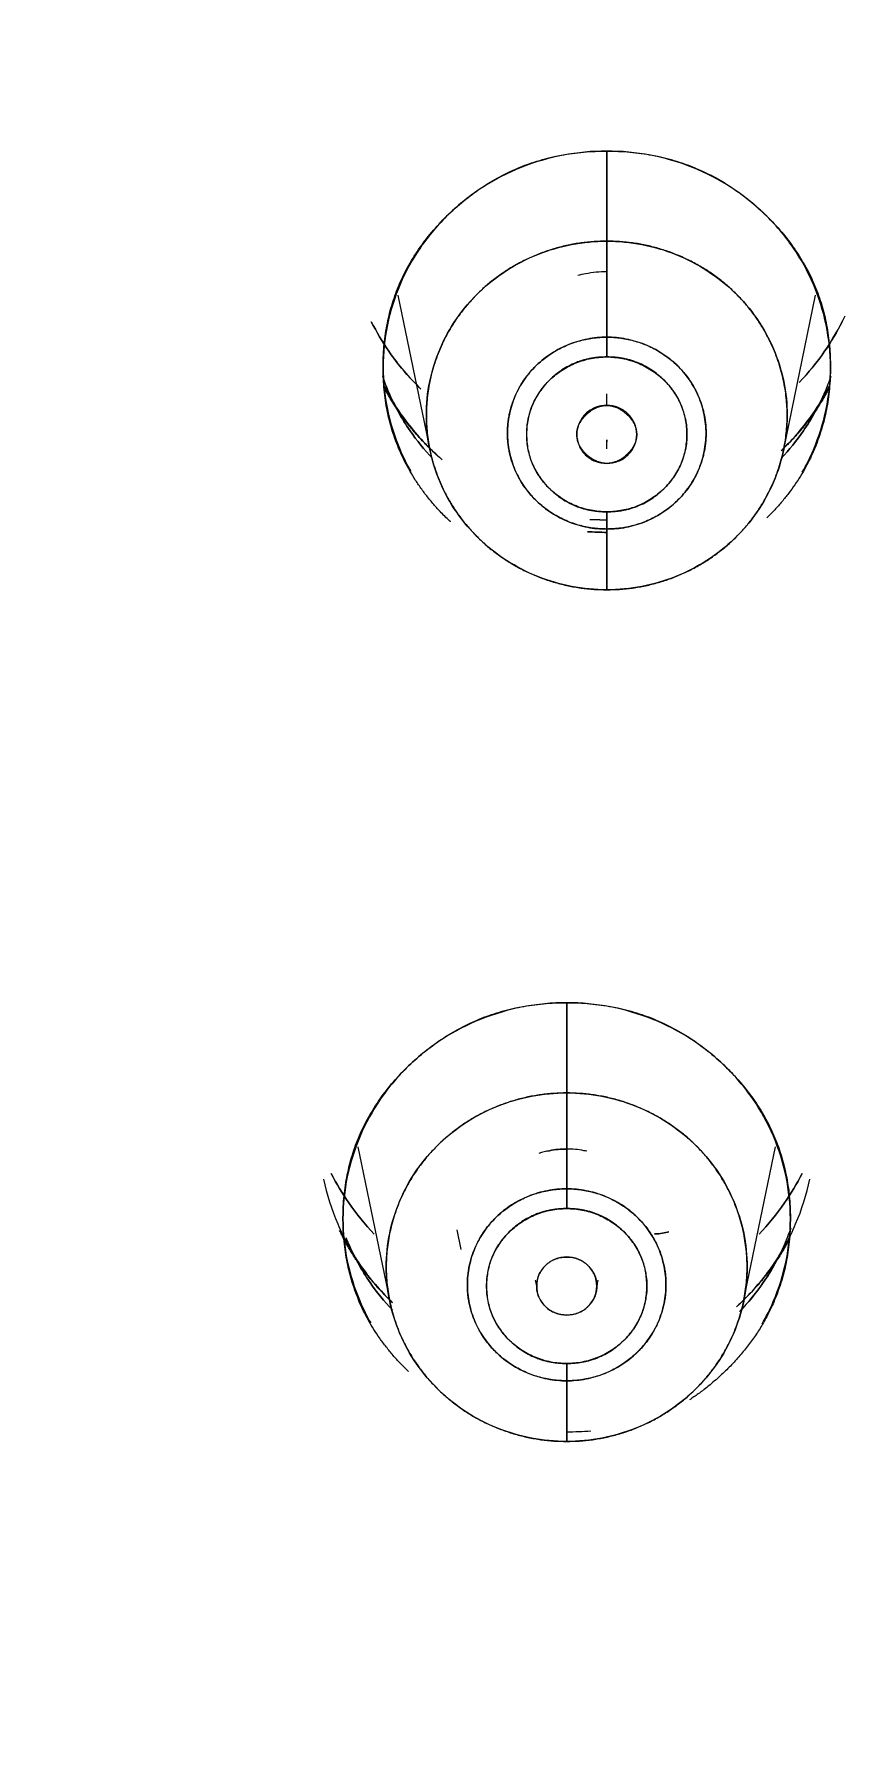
# Model space of a CAD drawing. Header units: inches. Extents: x 1105 to 1525, y -292 to 302.
# Drawn here: x 1189.91 to 1195.99, y 51.38 to 64.2 of the extents above; entities that cross this region are included whole.
import ezdxf

# ---------------------------------------------------------------- set-up
doc = ezdxf.new("R2010")
doc.units = ezdxf.units.IN
doc.header["$LTSCALE"] = 2.42
doc.header["$MEASUREMENT"] = 0
doc.header["$PDMODE"] = 3
doc.header["$PDSIZE"] = 0.3125
doc.layers.get('0').update_dxf_attribs({"linetype": 'CONTINUOUS'})
doc.layers.get('Defpoints').update_dxf_attribs({"linetype": 'CONTINUOUS'})
doc.layers.add('DIM', color=3, linetype='CONTINUOUS', lineweight=18)
doc.styles.get("Standard").update_dxf_attribs({"font": 'arial.ttf', "width": 0.8})
doc.dimstyles.new('ISO-25', dxfattribs={"dimtxt": 5, "dimasz": 2.5, "dimexe": 1.25, "dimexo": 0.625, "dimgap": 2, "dimtad": 1, "dimtih": 1, "dimtoh": 1, "dimdec": 1, "dimdsep": 46, "dimtxsty": 'Standard', "dimcen": 0, "dimclrd": 3, "dimclre": 3, "dimclrt": 4, "dimadec": 0, "dimazin": 0, "dimtfac": 1, "dimtdec": 1, "dimtmove": 0, "dimatfit": 3, "dimfxl": 1, "dimarcsym": 0})

# ---------------------------------------------------------------- blocks, each defined once
blk = doc.blocks.new('*D3')
at = {"layer": 'Defpoints', "color": 0, "transparency": 16777216}
for p in [(1279.036, 140.16), (1143.365, 34.026), (1279.036, 34.019)]:
    blk.add_point(p, dxfattribs=at)
at = {"layer": 'DIM', "color": 3, "lineweight": -2, "transparency": 16777216}
for p, q in [((1143.365, 34.651), (1143.365, 141.41)), ((1279.036, 34.644), (1279.036, 141.41)), ((1148.365, 140.16), (1202.64, 140.16)), ((1274.036, 140.16), (1219.761, 140.16))]:
    blk.add_line(p, q, dxfattribs=at)
at = {"layer": 'DIM', "color": 3, "transparency": 16777216}
for points in [[(1148.365, 140.993), (1148.365, 139.326), (1143.365, 140.16)], [(1274.036, 140.993), (1274.036, 139.326), (1279.036, 140.16)]]:
    blk.add_solid(points, dxfattribs=at)
at = {"layer": 'DIM', "color": 4, "transparency": 16777216, "insert": (1211.201, 140.16), "char_height": 5, "attachment_point": 5}
blk.add_mtext('135.7', dxfattribs=at)

msp = doc.modelspace()

# ---------------------------------------------------------------- linework, layer by layer
at = {"linetype": 'Continuous', "lineweight": 18, "extrusion": (0, 1, 0)}
for p, q in [((1192.637, 62.251), (1192.876, 61.094)), ((1195.525, 61.094), (1195.764, 62.251)), ((1192.337, 55.876), (1192.576, 54.719)), ((1195.225, 54.719), (1195.464, 55.876)), ((1193.078, 55.253), (1193.109, 55.107))]:
    msp.add_line(p, q, dxfattribs=at)
at = {"linetype": 'Continuous', "lineweight": 18}
for points, degree, knots in [([(1211.201, 97.587), (1208.989, 97.587), (1204.567, 97.377), (1197.996, 96.435), (1191.554, 94.877), (1185.3, 92.715), (1179.296, 89.972), (1173.599, 86.674), (1168.264, 82.852), (1163.343, 78.543), (1158.882, 73.79), (1154.926, 68.637), (1151.511, 63.134), (1148.672, 57.334), (1146.434, 51.293), (1144.82, 45.07), (1143.846, 38.724), (1143.628, 34.452), (1143.628, 32.316)], 3, [0, 0, 0, 0, 0.0625, 0.125, 0.1875, 0.25, 0.3125, 0.375, 0.4375, 0.5, 0.5625, 0.625, 0.6875, 0.75, 0.8125, 0.875, 0.9375, 1, 1, 1, 1]), ([(1143.628, 32.316), (1143.628, 33.384), (1143.683, 35.52), (1143.927, 38.716), (1144.333, 41.897), (1145.089, 46.107), (1146.435, 51.293), (1148.671, 57.334), (1151.513, 63.133), (1154.925, 68.637), (1158.884, 73.789), (1163.342, 78.544), (1168.266, 82.851), (1175.377, 87.949), (1185.175, 93.007), (1195.807, 96.122), (1204.567, 97.376), (1208.989, 97.587), (1211.201, 97.587)], 3, [0, 0, 0, 0, 0.03125, 0.0625, 0.09375, 0.125, 0.1875, 0.25, 0.3125, 0.375, 0.4375, 0.5, 0.5625, 0.625, 0.75, 0.875, 0.9375, 1, 1, 1, 1]), ([(1211.201, 96.342), (1204.652, 96.342), (1191.804, 93.873), (1179.702, 89.031), (1174.255, 85.516), (1168.81, 82.002), (1159.547, 73.055), (1152.269, 62.535), (1147.256, 50.845), (1144.7, 38.434), (1144.7, 32.107)], 2, [0, 0, 0, 0.125, 0.25, 0.375, 0.375, 0.5, 0.625, 0.75, 0.875, 1, 1, 1]), ([(1195.817, 93.394), (1202.015, 94.846), (1208.388, 95.111), (1213.318, 95.316), (1218.223, 94.804), (1224.622, 94.135), (1230.757, 92.275), (1238.11, 90.045), (1244.729, 86.221), (1251.525, 82.295), (1257.155, 76.908), (1262.782, 71.525), (1266.914, 64.997), (1271.044, 58.472), (1273.44, 51.181), (1275.835, 43.891), (1276.356, 36.257), (1276.877, 28.632), (1275.497, 21.105), (1274.115, 13.574), (1270.908, 6.579), (1268.052, 0.347), (1263.883, -5.15), (1257.961, -12.96), (1249.886, -18.696), (1244.869, -22.26), (1239.241, -24.844)], 2, [0, 0, 0, 0.125, 0.125, 0.1875, 0.1875, 0.25, 0.25, 0.3125, 0.3125, 0.375, 0.375, 0.4375, 0.4375, 0.5, 0.5, 0.5625, 0.5625, 0.625, 0.625, 0.6875, 0.6875, 0.75, 0.75, 0.875, 0.875, 1, 1, 1]), ([(1239.241, -24.844), (1239.945, -24.521), (1241.272, -23.883), (1243.174, -22.889), (1245.001, -21.861), (1246.885, -20.721), (1248.901, -19.401), (1251.067, -17.862), (1253.381, -16.063), (1255.852, -13.947), (1258.478, -11.445), (1261.219, -8.502), (1263.993, -5.097), (1266.701, -1.233), (1269.256, 3.091), (1271.566, 7.863), (1273.516, 12.997), (1275.013, 18.357), (1276.016, 23.822), (1276.519, 29.339), (1276.519, 34.879), (1276.016, 40.4), (1275.013, 45.856), (1273.519, 51.206), (1271.546, 56.409), (1269.108, 61.424), (1266.224, 66.213), (1262.916, 70.741), (1259.21, 74.971), (1255.137, 78.868), (1250.725, 82.407), (1245.994, 85.568), (1241.004, 88.308), (1235.91, 90.561), (1230.9, 92.3), (1226.102, 93.564), (1221.565, 94.42), (1217.342, 94.931), (1213.501, 95.163), (1210.069, 95.186), (1207.014, 95.06), (1204.285, 94.831), (1201.84, 94.532), (1199.657, 94.187), (1197.676, 93.811), (1196.425, 93.537), (1195.817, 93.394)], 3, [0, 0, 0, 0, 0.012202, 0.023189, 0.033858, 0.045296, 0.057999, 0.071972, 0.087381, 0.104481, 0.123651, 0.145097, 0.168608, 0.193819, 0.220656, 0.249232, 0.279085, 0.309194, 0.339088, 0.368937, 0.398843, 0.428755, 0.458652, 0.488547, 0.518447, 0.548347, 0.57824, 0.608136, 0.638049, 0.667943, 0.697772, 0.727718, 0.757896, 0.787508, 0.81533, 0.841142, 0.865293, 0.887639, 0.907732, 0.925508, 0.941345, 0.955585, 0.96839, 0.979913, 0.990205, 1, 1, 1, 1]), ([(1275.847, 28.397), (1275.855, 28.506), (1276.042, 31.393), (1276.001, 37.08), (1274.791, 45.363), (1272.449, 53.418), (1269.02, 61.1), (1264.562, 68.273), (1259.157, 74.81), (1252.9, 80.594), (1245.902, 85.522), (1238.289, 89.508), (1230.196, 92.479), (1221.759, 94.387), (1213.124, 95.194), (1204.448, 94.882), (1198.741, 93.93), (1195.937, 93.274)], 3, [0, 0, 0, 0, 0.002813, 0.073998, 0.145197, 0.216398, 0.287593, 0.358788, 0.429985, 0.501178, 0.572361, 0.643545, 0.714738, 0.785869, 0.857235, 0.928659, 1, 1, 1, 1]), ([(1195.887, 93.19), (1196.492, 93.332), (1197.738, 93.605), (1199.71, 93.979), (1201.883, 94.322), (1204.316, 94.62), (1207.033, 94.848), (1210.074, 94.973), (1213.49, 94.95), (1217.314, 94.719), (1221.518, 94.21), (1226.034, 93.358), (1230.81, 92.1), (1235.796, 90.369), (1240.867, 88.127), (1245.834, 85.4), (1250.543, 82.252), (1254.935, 78.73), (1258.989, 74.851), (1262.678, 70.64), (1265.971, 66.134), (1268.842, 61.366), (1271.269, 56.374), (1273.233, 51.195), (1274.72, 45.87), (1275.718, 40.438), (1276.219, 34.943), (1276.219, 29.429), (1275.719, 23.937), (1274.72, 18.497), (1273.23, 13.162), (1271.289, 8.051), (1268.99, 3.302), (1266.446, -1.003), (1263.75, -4.849), (1260.989, -8.238), (1258.26, -11.168), (1255.647, -13.658), (1253.187, -15.765), (1250.884, -17.555), (1248.728, -19.088), (1246.721, -20.401), (1244.846, -21.536), (1243.027, -22.56), (1241.133, -23.549), (1239.813, -24.184), (1239.113, -24.505)], 3, [0, 0, 0, 0, 0.009795, 0.020087, 0.03161, 0.044415, 0.058655, 0.074492, 0.092268, 0.112361, 0.134707, 0.158858, 0.18467, 0.212492, 0.242104, 0.272282, 0.302228, 0.332057, 0.361951, 0.391864, 0.42176, 0.451653, 0.481553, 0.511453, 0.541348, 0.571245, 0.601157, 0.631063, 0.660912, 0.690806, 0.720915, 0.750768, 0.779344, 0.806181, 0.831392, 0.854903, 0.876349, 0.895519, 0.912619, 0.928028, 0.942001, 0.954704, 0.966142, 0.976811, 0.987798, 1, 1, 1, 1]), ([(1183.16, -24.844), (1173.054, -20.203), (1165.122, -12.575), (1157.612, -5.352), (1152.851, 3.801), (1148.1, 12.935), (1146.579, 23.056), (1145.102, 32.89), (1146.829, 42.688), (1148.577, 52.61), (1153.437, 61.514), (1158.373, 70.556), (1166.012, 77.63), (1173.092, 84.183), (1181.872, 88.451), (1188.537, 91.69), (1195.817, 93.394)], 2, [0, 0, 0, 0.125, 0.125, 0.25, 0.25, 0.375, 0.375, 0.5, 0.5, 0.625, 0.625, 0.75, 0.75, 0.875, 0.875, 1, 1, 1]), ([(1195.817, 93.394), (1194.604, 93.111), (1192.161, 92.467), (1188.553, 91.294), (1184.946, 89.889), (1181.244, 88.191), (1177.326, 86.085), (1173.184, 83.461), (1169.003, 80.328), (1165, 76.776), (1161.318, 72.914), (1157.993, 68.788), (1155.031, 64.407), (1152.453, 59.802), (1150.289, 55.026), (1148.555, 50.141), (1147.254, 45.198), (1146.376, 40.219), (1145.911, 35.194), (1145.864, 30.105), (1146.249, 24.963), (1147.079, 19.816), (1148.354, 14.729), (1150.061, 9.758), (1152.188, 4.944), (1154.719, 0.32), (1157.639, -4.089), (1160.936, -8.26), (1164.57, -12.14), (1168.497, -15.693), (1172.779, -18.975), (1177.638, -22.093), (1181.216, -23.951), (1183.16, -24.844)], 3, [0, 0, 0, 0, 0.02331, 0.047285, 0.07108, 0.095945, 0.123802, 0.154795, 0.1884, 0.222556, 0.25624, 0.289837, 0.323579, 0.357347, 0.390978, 0.424296, 0.45713, 0.48953, 0.52189, 0.554616, 0.587855, 0.621501, 0.655267, 0.688982, 0.722689, 0.756391, 0.790045, 0.823824, 0.857771, 0.891138, 0.924242, 0.959792, 1, 1, 1, 1]), ([(1195.937, 93.274), (1194.495, 92.936), (1191.634, 92.165), (1187.434, 90.726), (1183.346, 89.011), (1179.39, 87.029), (1175.584, 84.79), (1171.947, 82.304), (1168.495, 79.583), (1165.245, 76.638), (1162.212, 73.485), (1159.41, 70.138), (1156.854, 66.614), (1154.554, 62.928), (1152.521, 59.099), (1150.766, 55.144), (1149.296, 51.081), (1148.118, 46.93), (1147.239, 42.711), (1146.661, 38.444), (1146.389, 34.149), (1146.415, 30.795), (1146.521, 28.878), (1146.554, 28.394)], 3, [0, 0, 0, 0, 0.049162, 0.09834, 0.147523, 0.196705, 0.245875, 0.295042, 0.344204, 0.393376, 0.442548, 0.491726, 0.540887, 0.59005, 0.639205, 0.688373, 0.737537, 0.786712, 0.835875, 0.885044, 0.934194, 0.983354, 1, 1, 1, 1]), ([(1195.887, 93.19), (1194.269, 92.811), (1192.665, 92.372), (1189.498, 91.376), (1187.934, 90.819), (1184.855, 89.592), (1183.34, 88.921), (1180.368, 87.468), (1178.911, 86.687), (1176.063, 85.018), (1174.672, 84.131), (1171.966, 82.256), (1170.649, 81.268), (1168.1, 79.198), (1166.866, 78.116), (1164.488, 75.862), (1163.344, 74.692), (1161.153, 72.269), (1160.105, 71.017), (1158.113, 68.438), (1157.168, 67.112), (1155.387, 64.394), (1154.55, 63.001), (1152.99, 60.158), (1152.267, 58.708), (1150.938, 55.758), (1150.332, 54.258), (1149.241, 51.218), (1148.756, 49.678), (1147.91, 46.566), (1147.549, 44.995), (1146.953, 41.829), (1146.718, 40.235), (1146.376, 37.035), (1146.269, 35.429), (1146.182, 32.212), (1146.202, 30.603), (1146.372, 27.389), (1146.52, 25.786), (1146.944, 22.595), (1147.22, 21.007), (1147.897, 17.857), (1148.298, 16.294), (1149.223, 13.203), (1149.748, 11.675), (1150.916, 8.662), (1151.56, 7.178), (1152.965, 4.26), (1153.725, 2.828), (1155.357, 0.023), (1156.229, -1.349), (1158.08, -4.024), (1159.058, -5.327), (1161.116, -7.857), (1162.195, -9.084), (1164.448, -11.454), (1165.622, -12.597), (1168.057, -14.792), (1169.318, -15.845), (1171.92, -17.853), (1173.26, -18.809), (1176.014, -20.619), (1177.427, -21.473), (1179.594, -22.672), (1180.325, -23.059), (1181.8, -23.805), (1182.545, -24.164), (1183.297, -24.509)], 3, [0, 0, 0, 0, 0.03125, 0.03125, 0.0625, 0.0625, 0.09375, 0.09375, 0.125, 0.125, 0.15625, 0.15625, 0.1875, 0.1875, 0.21875, 0.21875, 0.25, 0.25, 0.28125, 0.28125, 0.3125, 0.3125, 0.34375, 0.34375, 0.375, 0.375, 0.40625, 0.40625, 0.4375, 0.4375, 0.46875, 0.46875, 0.5, 0.5, 0.53125, 0.53125, 0.5625, 0.5625, 0.59375, 0.59375, 0.625, 0.625, 0.65625, 0.65625, 0.6875, 0.6875, 0.71875, 0.71875, 0.75, 0.75, 0.78125, 0.78125, 0.8125, 0.8125, 0.84375, 0.84375, 0.875, 0.875, 0.90625, 0.90625, 0.9375, 0.9375, 0.96875, 0.96875, 0.984375, 0.984375, 1, 1, 1, 1]), ([(1183.289, -24.505), (1181.354, -23.617), (1177.792, -21.767), (1172.956, -18.664), (1168.694, -15.396), (1164.784, -11.86), (1161.167, -7.998), (1157.885, -3.846), (1154.979, 0.543), (1152.459, 5.146), (1150.342, 9.938), (1148.642, 14.885), (1147.374, 19.949), (1146.548, 25.073), (1146.164, 30.191), (1146.211, 35.257), (1146.674, 40.259), (1147.548, 45.215), (1148.843, 50.135), (1150.569, 54.998), (1152.723, 59.751), (1155.289, 64.335), (1158.238, 68.696), (1161.548, 72.803), (1165.213, 76.647), (1169.197, 80.184), (1173.359, 83.302), (1177.482, 85.914), (1181.382, 88.011), (1185.067, 89.7), (1188.657, 91.099), (1192.249, 92.266), (1194.68, 92.907), (1195.887, 93.19)], 3, [0, 0, 0, 0, 0.040208, 0.075758, 0.108862, 0.142229, 0.176176, 0.209955, 0.243609, 0.277311, 0.311018, 0.344733, 0.378499, 0.412145, 0.445384, 0.47811, 0.51047, 0.54287, 0.575704, 0.609022, 0.642653, 0.676421, 0.710163, 0.74376, 0.777444, 0.8116, 0.845205, 0.876198, 0.904055, 0.92892, 0.952715, 0.97669, 1, 1, 1, 1]), ([(1195.942, 92.944), (1195.278, 92.788), (1193.932, 92.452), (1191.85, 91.861), (1189.626, 91.148), (1187.206, 90.273), (1184.57, 89.197), (1181.68, 87.861), (1178.509, 86.193), (1175.108, 84.144), (1171.604, 81.714), (1168.128, 78.936), (1164.76, 75.832), (1161.565, 72.424), (1158.626, 68.779), (1156.017, 64.998), (1153.763, 61.162), (1151.828, 57.263), (1150.148, 53.183), (1148.696, 48.764), (1147.526, 43.952), (1146.74, 38.894), (1146.394, 33.871), (1146.456, 29.107), (1146.854, 24.645), (1147.546, 20.374), (1148.538, 16.159), (1149.858, 11.935), (1151.527, 7.71), (1153.556, 3.523), (1155.953, -0.594), (1158.733, -4.617), (1161.903, -8.507), (1165.434, -12.192), (1169.312, -15.634), (1173.576, -18.842), (1178.27, -21.793), (1181.643, -23.525), (1183.389, -24.327)], 3, [0, 0, 0, 0, 0.012877, 0.026182, 0.040866, 0.057017, 0.074851, 0.094746, 0.117357, 0.142822, 0.1702, 0.198546, 0.22774, 0.257817, 0.288122, 0.317765, 0.346344, 0.374075, 0.40202, 0.431901, 0.46441, 0.498312, 0.531537, 0.562478, 0.591123, 0.618801, 0.646723, 0.67536, 0.704779, 0.734836, 0.765433, 0.796801, 0.829058, 0.861893, 0.894616, 0.928155, 0.963584, 1, 1, 1, 1]), ([(1183.475, -24.204), (1181.734, -23.404), (1178.372, -21.678), (1173.692, -18.736), (1169.441, -15.537), (1165.576, -12.106), (1162.055, -8.433), (1158.895, -4.554), (1156.123, -0.544), (1153.734, 3.56), (1151.711, 7.734), (1150.047, 11.946), (1148.731, 16.157), (1147.742, 20.36), (1147.053, 24.618), (1146.656, 29.066), (1146.594, 33.815), (1146.939, 38.822), (1147.722, 43.865), (1148.889, 48.662), (1150.336, 53.068), (1152.011, 57.135), (1153.94, 61.022), (1156.188, 64.846), (1158.788, 68.615), (1161.718, 72.249), (1164.903, 75.646), (1168.261, 78.741), (1171.726, 81.511), (1175.219, 83.933), (1178.61, 85.976), (1181.771, 87.638), (1184.652, 88.97), (1187.28, 90.043), (1189.693, 90.915), (1191.91, 91.625), (1193.986, 92.214), (1195.327, 92.55), (1195.989, 92.705)], 3, [0, 0, 0, 0, 0.036416, 0.071845, 0.105384, 0.138107, 0.170942, 0.203199, 0.234567, 0.265164, 0.295221, 0.32464, 0.353277, 0.381199, 0.408877, 0.437522, 0.468463, 0.501688, 0.53559, 0.568099, 0.59798, 0.625925, 0.653656, 0.682235, 0.711878, 0.742183, 0.77226, 0.801454, 0.8298, 0.857178, 0.882643, 0.905254, 0.925149, 0.942983, 0.959134, 0.973818, 0.987123, 1, 1, 1, 1]), ([(1195.989, 92.705), (1190.909, 91.516), (1186.093, 89.553), (1178.41, 86.421), (1171.798, 81.502), (1163.367, 75.231), (1157.464, 66.671), (1151.741, 58.371), (1148.987, 48.775), (1147.391, 43.216), (1146.878, 37.49), (1146.396, 32.1), (1146.878, 26.727), (1147.761, 16.884), (1151.751, 7.786), (1153.875, 2.943), (1156.81, -1.487), (1159.909, -6.167), (1163.819, -10.247), (1167.839, -14.442), (1172.559, -17.845), (1177.695, -21.549), (1183.475, -24.204)], 2, [0, 0, 0, 0.125, 0.125, 0.25, 0.25, 0.375, 0.375, 0.5, 0.5, 0.5625, 0.5625, 0.625, 0.625, 0.75, 0.75, 0.8125, 0.8125, 0.875, 0.875, 0.9375, 0.9375, 1, 1, 1]), ([(1194.201, 63.329), (1194.091, 63.329), (1193.981, 63.319), (1193.766, 63.277), (1193.661, 63.247), (1193.458, 63.166), (1193.361, 63.115), (1193.179, 62.998), (1193.094, 62.93), (1192.939, 62.781), (1192.869, 62.698), (1192.747, 62.522), (1192.696, 62.429), (1192.612, 62.233), (1192.58, 62.131), (1192.537, 61.924), (1192.526, 61.818), (1192.526, 61.606), (1192.537, 61.5), (1192.58, 61.292), (1192.612, 61.191), (1192.677, 61.038), (1192.704, 60.984), (1192.734, 60.932)], 3, [0, 0, 0, 0, 0.094677, 0.094677, 0.189354, 0.189354, 0.28403, 0.28403, 0.378707, 0.378707, 0.473384, 0.473384, 0.568061, 0.568061, 0.662738, 0.662738, 0.757414, 0.757414, 0.852091, 0.852091, 0.946768, 0.946768, 1, 1, 1, 1]), ([(1193.031, 60.555), (1193.023, 60.561), (1192.526, 61.041), (1192.526, 62.381), (1193.506, 63.329), (1194.201, 63.329)], 2, [0, 0, 0, 0.004707, 0.336471, 0.668236, 1, 1, 1]), ([(1195.663, 60.925), (1195.695, 60.979), (1195.723, 61.035), (1195.789, 61.191), (1195.821, 61.292), (1195.864, 61.5), (1195.875, 61.606), (1195.875, 61.818), (1195.864, 61.924), (1195.821, 62.131), (1195.789, 62.233), (1195.706, 62.429), (1195.654, 62.522), (1195.532, 62.698), (1195.462, 62.781), (1195.307, 62.93), (1195.222, 62.998), (1195.04, 63.115), (1194.943, 63.166), (1194.74, 63.247), (1194.635, 63.277), (1194.42, 63.319), (1194.31, 63.329), (1194.201, 63.329)], 3, [0, 0, 0, 0, 0.055624, 0.055624, 0.150061, 0.150061, 0.244499, 0.244499, 0.338937, 0.338937, 0.433374, 0.433374, 0.527812, 0.527812, 0.622249, 0.622249, 0.716687, 0.716687, 0.811125, 0.811125, 0.905562, 0.905562, 1, 1, 1, 1]), ([(1194.201, 63.329), (1194.894, 63.329), (1195.875, 62.383), (1195.875, 61.054), (1195.4, 60.584)], 2, [0, 0, 0, 0.335149, 0.670297, 1, 1, 1]), ([(1194.201, 60.045), (1194.112, 60.045), (1194.024, 60.054), (1193.85, 60.087), (1193.765, 60.112), (1193.602, 60.177), (1193.524, 60.218), (1193.377, 60.312), (1193.308, 60.367), (1193.183, 60.488), (1193.127, 60.554), (1193.028, 60.696), (1192.986, 60.772), (1192.919, 60.929), (1192.893, 61.012), (1192.858, 61.179), (1192.85, 61.264), (1192.85, 61.435), (1192.858, 61.521), (1192.893, 61.688), (1192.919, 61.77), (1192.986, 61.928), (1193.028, 62.004), (1193.127, 62.146), (1193.183, 62.212), (1193.308, 62.333), (1193.377, 62.387), (1193.524, 62.482), (1193.602, 62.523), (1193.765, 62.588), (1193.85, 62.613), (1194.024, 62.646), (1194.112, 62.655), (1194.201, 62.655)], 3, [0, 0, 0, 0, 0.0625, 0.0625, 0.125, 0.125, 0.1875, 0.1875, 0.25, 0.25, 0.3125, 0.3125, 0.375, 0.375, 0.4375, 0.4375, 0.5, 0.5, 0.5625, 0.5625, 0.625, 0.625, 0.6875, 0.6875, 0.75, 0.75, 0.8125, 0.8125, 0.875, 0.875, 0.9375, 0.9375, 1, 1, 1, 1]), ([(1194.201, 62.655), (1194.289, 62.655), (1194.377, 62.646), (1194.551, 62.613), (1194.636, 62.588), (1194.799, 62.523), (1194.877, 62.482), (1195.024, 62.387), (1195.093, 62.333), (1195.218, 62.212), (1195.275, 62.146), (1195.373, 62.004), (1195.415, 61.928), (1195.482, 61.77), (1195.508, 61.688), (1195.543, 61.521), (1195.551, 61.435), (1195.551, 61.264), (1195.543, 61.179), (1195.508, 61.012), (1195.482, 60.929), (1195.415, 60.772), (1195.373, 60.696), (1195.275, 60.554), (1195.218, 60.488), (1195.093, 60.367), (1195.024, 60.312), (1194.877, 60.218), (1194.799, 60.177), (1194.636, 60.112), (1194.551, 60.087), (1194.377, 60.054), (1194.289, 60.045), (1194.201, 60.045)], 3, [0, 0, 0, 0, 0.0625, 0.0625, 0.125, 0.125, 0.1875, 0.1875, 0.25, 0.25, 0.3125, 0.3125, 0.375, 0.375, 0.4375, 0.4375, 0.5, 0.5, 0.5625, 0.5625, 0.625, 0.625, 0.6875, 0.6875, 0.75, 0.75, 0.8125, 0.8125, 0.875, 0.875, 0.9375, 0.9375, 1, 1, 1, 1]), ([(1193.985, 62.4), (1194.004, 62.405), (1194.023, 62.409), (1194.095, 62.423), (1194.148, 62.428), (1194.201, 62.428)], 3, [0, 0, 0, 0, 0.270207, 0.270207, 1, 1, 1, 1]), ([(1195.641, 61.597), (1195.711, 61.67), (1195.774, 61.748), (1195.89, 61.915), (1195.941, 62.004), (1195.985, 62.096)], 3, [0, 0, 0, 0, 0.494521, 0.494521, 1, 1, 1, 1]), ([(1192.726, 61.633), (1192.67, 61.696), (1192.617, 61.762), (1192.521, 61.901), (1192.477, 61.975), (1192.438, 62.052)], 3, [0, 0, 0, 0, 0.493912, 0.493912, 1, 1, 1, 1]), ([(1192.438, 62.052), (1192.477, 61.975), (1192.521, 61.901), (1192.639, 61.729), (1192.719, 61.635), (1192.808, 61.549)], 3, [0, 0, 0, 0, 0.411492, 0.411492, 1, 1, 1, 1]), ([(1195.963, 62.052), (1195.924, 61.975), (1195.88, 61.901), (1195.784, 61.762), (1195.731, 61.696), (1195.675, 61.633)], 3, [0, 0, 0, 0, 0.506089, 0.506089, 1, 1, 1, 1]), ([(1194.201, 61.936), (1194.152, 61.936), (1194.103, 61.931), (1194.008, 61.913), (1193.961, 61.899), (1193.871, 61.863), (1193.828, 61.841), (1193.747, 61.789), (1193.709, 61.759), (1193.64, 61.692), (1193.609, 61.656), (1193.555, 61.578), (1193.532, 61.536), (1193.495, 61.449), (1193.481, 61.404), (1193.462, 61.312), (1193.457, 61.265), (1193.457, 61.171), (1193.462, 61.124), (1193.481, 61.032), (1193.495, 60.986), (1193.532, 60.899), (1193.555, 60.858), (1193.609, 60.78), (1193.64, 60.743), (1193.709, 60.677), (1193.747, 60.647), (1193.828, 60.594), (1193.871, 60.572), (1193.961, 60.536), (1194.008, 60.522), (1194.103, 60.504), (1194.152, 60.5), (1194.201, 60.5)], 3, [0, 0, 0, 0, 0.0625, 0.0625, 0.125, 0.125, 0.1875, 0.1875, 0.25, 0.25, 0.3125, 0.3125, 0.375, 0.375, 0.4375, 0.4375, 0.5, 0.5, 0.5625, 0.5625, 0.625, 0.625, 0.6875, 0.6875, 0.75, 0.75, 0.8125, 0.8125, 0.875, 0.875, 0.9375, 0.9375, 1, 1, 1, 1]), ([(1194.201, 61.936), (1194.201, 61.912), (1194.201, 61.887), (1194.201, 61.837), (1194.201, 61.812), (1194.201, 61.788)], 3, [0, 0, 0, 0, 0.5, 0.5, 1, 1, 1, 1]), ([(1194.201, 60.5), (1194.249, 60.5), (1194.298, 60.504), (1194.393, 60.522), (1194.44, 60.536), (1194.53, 60.572), (1194.573, 60.594), (1194.654, 60.647), (1194.692, 60.677), (1194.761, 60.743), (1194.792, 60.78), (1194.846, 60.858), (1194.869, 60.899), (1194.906, 60.986), (1194.92, 61.032), (1194.939, 61.124), (1194.944, 61.171), (1194.944, 61.265), (1194.939, 61.312), (1194.92, 61.404), (1194.906, 61.449), (1194.869, 61.536), (1194.846, 61.578), (1194.792, 61.656), (1194.761, 61.692), (1194.692, 61.759), (1194.654, 61.789), (1194.573, 61.841), (1194.53, 61.863), (1194.44, 61.899), (1194.393, 61.913), (1194.298, 61.931), (1194.249, 61.936), (1194.201, 61.936)], 3, [0, 0, 0, 0, 0.0625, 0.0625, 0.125, 0.125, 0.1875, 0.1875, 0.25, 0.25, 0.3125, 0.3125, 0.375, 0.375, 0.4375, 0.4375, 0.5, 0.5, 0.5625, 0.5625, 0.625, 0.625, 0.6875, 0.6875, 0.75, 0.75, 0.8125, 0.8125, 0.875, 0.875, 0.9375, 0.9375, 1, 1, 1, 1]), ([(1194.201, 61.788), (1194.201, 61.812), (1194.201, 61.837), (1194.201, 61.887), (1194.201, 61.912), (1194.201, 61.936)], 3, [0, 0, 0, 0, 0.5, 0.5, 1, 1, 1, 1]), ([(1194.201, 60.629), (1194.161, 60.629), (1194.122, 60.633), (1194.045, 60.647), (1194.007, 60.658), (1193.935, 60.687), (1193.9, 60.705), (1193.835, 60.748), (1193.804, 60.772), (1193.748, 60.825), (1193.723, 60.855), (1193.68, 60.918), (1193.661, 60.951), (1193.631, 61.022), (1193.62, 61.058), (1193.604, 61.132), (1193.601, 61.17), (1193.601, 61.246), (1193.604, 61.284), (1193.62, 61.359), (1193.631, 61.395), (1193.661, 61.465), (1193.68, 61.499), (1193.723, 61.562), (1193.748, 61.591), (1193.804, 61.645), (1193.835, 61.669), (1193.9, 61.711), (1193.935, 61.729), (1194.007, 61.758), (1194.045, 61.769), (1194.122, 61.784), (1194.161, 61.788), (1194.201, 61.788)], 3, [0, 0, 0, 0, 0.0625, 0.0625, 0.125, 0.125, 0.1875, 0.1875, 0.25, 0.25, 0.3125, 0.3125, 0.375, 0.375, 0.4375, 0.4375, 0.5, 0.5, 0.5625, 0.5625, 0.625, 0.625, 0.6875, 0.6875, 0.75, 0.75, 0.8125, 0.8125, 0.875, 0.875, 0.9375, 0.9375, 1, 1, 1, 1]), ([(1194.201, 61.788), (1194.24, 61.788), (1194.279, 61.784), (1194.356, 61.769), (1194.394, 61.758), (1194.466, 61.729), (1194.501, 61.711), (1194.567, 61.669), (1194.597, 61.645), (1194.653, 61.591), (1194.678, 61.562), (1194.721, 61.499), (1194.74, 61.465), (1194.77, 61.395), (1194.781, 61.359), (1194.797, 61.284), (1194.801, 61.246), (1194.801, 61.17), (1194.797, 61.132), (1194.781, 61.058), (1194.77, 61.022), (1194.74, 60.951), (1194.721, 60.918), (1194.678, 60.855), (1194.653, 60.825), (1194.597, 60.772), (1194.567, 60.748), (1194.501, 60.705), (1194.466, 60.687), (1194.394, 60.658), (1194.356, 60.647), (1194.279, 60.633), (1194.24, 60.629), (1194.201, 60.629)], 3, [0, 0, 0, 0, 0.0625, 0.0625, 0.125, 0.125, 0.1875, 0.1875, 0.25, 0.25, 0.3125, 0.3125, 0.375, 0.375, 0.4375, 0.4375, 0.5, 0.5, 0.5625, 0.5625, 0.625, 0.625, 0.6875, 0.6875, 0.75, 0.75, 0.8125, 0.8125, 0.875, 0.875, 0.9375, 0.9375, 1, 1, 1, 1]), ([(1192.521, 61.644), (1192.534, 61.606), (1192.549, 61.568), (1192.609, 61.427), (1192.664, 61.328), (1192.779, 61.162), (1192.835, 61.093), (1192.896, 61.029)], 3, [0, 0, 0, 0, 0.169523, 0.169523, 0.635887, 0.635887, 1, 1, 1, 1]), ([(1192.535, 61.568), (1192.571, 61.498), (1192.612, 61.429), (1192.725, 61.266), (1192.803, 61.175), (1192.914, 61.067), (1192.941, 61.043), (1192.968, 61.019)], 3, [0, 0, 0, 0, 0.341524, 0.341524, 0.848238, 0.848238, 1, 1, 1, 1]), ([(1192.896, 61.029), (1192.835, 61.093), (1192.779, 61.162), (1192.664, 61.328), (1192.609, 61.427), (1192.56, 61.543), (1192.554, 61.556), (1192.549, 61.57)], 3, [0, 0, 0, 0, 0.409127, 0.409127, 0.933648, 0.933648, 1, 1, 1, 1]), ([(1195.505, 61.029), (1195.566, 61.093), (1195.622, 61.162), (1195.737, 61.328), (1195.792, 61.427), (1195.852, 61.568), (1195.867, 61.606), (1195.88, 61.644)], 3, [0, 0, 0, 0, 0.364114, 0.364114, 0.830477, 0.830477, 1, 1, 1, 1]), ([(1195.852, 61.57), (1195.847, 61.556), (1195.841, 61.543), (1195.792, 61.427), (1195.737, 61.328), (1195.622, 61.162), (1195.566, 61.093), (1195.505, 61.029)], 3, [0, 0, 0, 0, 0.066326, 0.066326, 0.590641, 0.590641, 1, 1, 1, 1]), ([(1195.505, 61.085), (1195.508, 61.087), (1195.51, 61.089), (1195.598, 61.175), (1195.676, 61.266), (1195.788, 61.428), (1195.829, 61.496), (1195.865, 61.566)], 3, [0, 0, 0, 0, 0.016671, 0.016671, 0.606816, 0.606816, 1, 1, 1, 1]), ([(1192.968, 61.019), (1192.927, 61.054), (1192.67, 61.303), (1192.539, 61.55)], 2, [0, 0, 0, 0.151001, 1, 1, 1]), ([(1194.201, 60.991), (1194.12, 60.992), (1193.977, 61.125), (1193.976, 61.208), (1193.975, 61.286), (1194.049, 61.357), (1194.118, 61.424), (1194.201, 61.425)], 2, [0, 0, 0, 0.25, 0.5, 0.5, 0.75, 0.75, 1, 1, 1]), ([(1194.201, 61.425), (1194.171, 61.425), (1194.142, 61.42), (1194.088, 61.398), (1194.063, 61.382), (1194.021, 61.342), (1194.005, 61.318), (1193.982, 61.265), (1193.976, 61.237), (1193.976, 61.18), (1193.982, 61.151), (1194.004, 61.099), (1194.021, 61.074), (1194.062, 61.034), (1194.087, 61.018), (1194.142, 60.996), (1194.171, 60.991), (1194.201, 60.991)], 3, [0, 0, 0, 0, 0.125, 0.125, 0.25, 0.25, 0.375, 0.375, 0.5, 0.5, 0.625, 0.625, 0.75, 0.75, 0.875, 0.875, 1, 1, 1, 1]), ([(1194.201, 60.991), (1194.23, 60.991), (1194.259, 60.996), (1194.314, 61.018), (1194.339, 61.034), (1194.38, 61.074), (1194.397, 61.099), (1194.419, 61.151), (1194.425, 61.18), (1194.425, 61.237), (1194.419, 61.265), (1194.396, 61.318), (1194.38, 61.342), (1194.338, 61.382), (1194.313, 61.398), (1194.259, 61.42), (1194.23, 61.425), (1194.201, 61.425)], 3, [0, 0, 0, 0, 0.125, 0.125, 0.25, 0.25, 0.375, 0.375, 0.5, 0.5, 0.625, 0.625, 0.75, 0.75, 0.875, 0.875, 1, 1, 1, 1]), ([(1194.201, 61.425), (1194.281, 61.424), (1194.424, 61.29), (1194.425, 61.208), (1194.426, 61.129), (1194.352, 61.059), (1194.283, 60.992), (1194.201, 60.991)], 2, [0, 0, 0, 0.25, 0.5, 0.5, 0.75, 0.75, 1, 1, 1]), ([(1194.201, 60.629), (1194.201, 60.605), (1194.201, 60.581), (1194.201, 60.538), (1194.201, 60.518), (1194.201, 60.5)], 3, [0, 0, 0, 0, 0.5, 0.5, 1, 1, 1, 1]), ([(1194.201, 60.5), (1194.201, 60.518), (1194.201, 60.538), (1194.201, 60.581), (1194.201, 60.605), (1194.201, 60.629)], 3, [0, 0, 0, 0, 0.5, 0.5, 1, 1, 1, 1]), ([(1193.901, 56.954), (1193.791, 56.954), (1193.681, 56.944), (1193.466, 56.902), (1193.361, 56.871), (1193.158, 56.79), (1193.061, 56.74), (1192.879, 56.623), (1192.794, 56.555), (1192.639, 56.406), (1192.569, 56.323), (1192.447, 56.147), (1192.396, 56.053), (1192.312, 55.858), (1192.28, 55.756), (1192.237, 55.548), (1192.226, 55.443), (1192.226, 55.231), (1192.237, 55.125), (1192.28, 54.917), (1192.312, 54.816), (1192.377, 54.663), (1192.404, 54.609), (1192.434, 54.557)], 3, [0, 0, 0, 0, 0.094677, 0.094677, 0.189354, 0.189354, 0.28403, 0.28403, 0.378707, 0.378707, 0.473384, 0.473384, 0.568061, 0.568061, 0.662738, 0.662738, 0.757414, 0.757414, 0.852091, 0.852091, 0.946768, 0.946768, 1, 1, 1, 1]), ([(1192.716, 54.193), (1192.226, 54.666), (1192.226, 56.006), (1193.206, 56.954), (1193.901, 56.954)], 2, [0, 0, 0, 0.333319, 0.66666, 1, 1, 1]), ([(1195.363, 54.55), (1195.395, 54.604), (1195.423, 54.66), (1195.489, 54.816), (1195.521, 54.917), (1195.564, 55.125), (1195.575, 55.231), (1195.575, 55.443), (1195.564, 55.548), (1195.521, 55.756), (1195.489, 55.858), (1195.406, 56.053), (1195.354, 56.147), (1195.232, 56.323), (1195.162, 56.406), (1195.007, 56.555), (1194.922, 56.623), (1194.74, 56.74), (1194.643, 56.79), (1194.44, 56.871), (1194.335, 56.902), (1194.12, 56.944), (1194.01, 56.954), (1193.901, 56.954)], 3, [0, 0, 0, 0, 0.055624, 0.055624, 0.150061, 0.150061, 0.244499, 0.244499, 0.338937, 0.338937, 0.433374, 0.433374, 0.527812, 0.527812, 0.622249, 0.622249, 0.716687, 0.716687, 0.811125, 0.811125, 0.905562, 0.905562, 1, 1, 1, 1]), ([(1193.901, 56.954), (1194.594, 56.954), (1195.575, 56.007), (1195.575, 54.668), (1194.959, 54.072), (1194.821, 53.982)], 2, [0, 0, 0, 0.307149, 0.614298, 0.921447, 1, 1, 1]), ([(1193.901, 53.67), (1193.812, 53.67), (1193.724, 53.678), (1193.55, 53.712), (1193.465, 53.737), (1193.302, 53.802), (1193.224, 53.842), (1193.077, 53.937), (1193.008, 53.992), (1192.883, 54.113), (1192.827, 54.179), (1192.728, 54.321), (1192.686, 54.397), (1192.619, 54.554), (1192.593, 54.636), (1192.558, 54.804), (1192.55, 54.889), (1192.55, 55.06), (1192.558, 55.146), (1192.593, 55.313), (1192.619, 55.395), (1192.686, 55.553), (1192.728, 55.629), (1192.827, 55.771), (1192.883, 55.837), (1193.008, 55.958), (1193.077, 56.012), (1193.224, 56.107), (1193.302, 56.147), (1193.465, 56.213), (1193.55, 56.238), (1193.724, 56.271), (1193.812, 56.279), (1193.901, 56.279)], 3, [0, 0, 0, 0, 0.0625, 0.0625, 0.125, 0.125, 0.1875, 0.1875, 0.25, 0.25, 0.3125, 0.3125, 0.375, 0.375, 0.4375, 0.4375, 0.5, 0.5, 0.5625, 0.5625, 0.625, 0.625, 0.6875, 0.6875, 0.75, 0.75, 0.8125, 0.8125, 0.875, 0.875, 0.9375, 0.9375, 1, 1, 1, 1]), ([(1193.901, 56.279), (1193.989, 56.279), (1194.077, 56.271), (1194.251, 56.238), (1194.336, 56.213), (1194.499, 56.147), (1194.577, 56.107), (1194.724, 56.012), (1194.793, 55.958), (1194.918, 55.837), (1194.975, 55.771), (1195.073, 55.629), (1195.115, 55.553), (1195.182, 55.395), (1195.208, 55.313), (1195.243, 55.146), (1195.251, 55.06), (1195.251, 54.889), (1195.243, 54.804), (1195.208, 54.636), (1195.182, 54.554), (1195.115, 54.397), (1195.073, 54.321), (1194.975, 54.179), (1194.918, 54.113), (1194.793, 53.992), (1194.724, 53.937), (1194.577, 53.842), (1194.499, 53.802), (1194.336, 53.737), (1194.251, 53.712), (1194.077, 53.678), (1193.989, 53.67), (1193.901, 53.67)], 3, [0, 0, 0, 0, 0.0625, 0.0625, 0.125, 0.125, 0.1875, 0.1875, 0.25, 0.25, 0.3125, 0.3125, 0.375, 0.375, 0.4375, 0.4375, 0.5, 0.5, 0.5625, 0.5625, 0.625, 0.625, 0.6875, 0.6875, 0.75, 0.75, 0.8125, 0.8125, 0.875, 0.875, 0.9375, 0.9375, 1, 1, 1, 1]), ([(1194.052, 55.842), (1194.044, 55.844), (1194.037, 55.845), (1193.987, 55.855), (1193.944, 55.859), (1193.857, 55.859), (1193.814, 55.855), (1193.745, 55.841), (1193.718, 55.835), (1193.692, 55.826)], 3, [0, 0, 0, 0, 0.063412, 0.063412, 0.417677, 0.417677, 0.771942, 0.771942, 1, 1, 1, 1]), ([(1193.749, 55.842), (1193.757, 55.844), (1193.764, 55.845), (1193.814, 55.855), (1193.857, 55.859), (1193.901, 55.859), (1193.901, 55.859), (1193.901, 55.859)], 3, [0, 0, 0, 0, 0.151821, 0.151821, 0.999996, 0.999996, 1, 1, 1, 1]), ([(1192.138, 55.676), (1192.177, 55.6), (1192.221, 55.526), (1192.327, 55.373), (1192.39, 55.295), (1192.46, 55.222)], 3, [0, 0, 0, 0, 0.461241, 0.461241, 1, 1, 1, 1]), ([(1192.46, 55.222), (1192.39, 55.295), (1192.327, 55.373), (1192.221, 55.526), (1192.177, 55.6), (1192.138, 55.676)], 3, [0, 0, 0, 0, 0.538758, 0.538758, 1, 1, 1, 1]), ([(1195.663, 55.676), (1195.624, 55.6), (1195.58, 55.526), (1195.474, 55.373), (1195.411, 55.295), (1195.341, 55.222)], 3, [0, 0, 0, 0, 0.461241, 0.461241, 1, 1, 1, 1]), ([(1195.341, 55.222), (1195.411, 55.295), (1195.474, 55.373), (1195.58, 55.526), (1195.624, 55.6), (1195.663, 55.676)], 3, [0, 0, 0, 0, 0.538758, 0.538758, 1, 1, 1, 1]), ([(1192.081, 55.633), (1192.105, 55.518), (1192.14, 55.406), (1192.233, 55.19), (1192.29, 55.086), (1192.425, 54.89), (1192.503, 54.799), (1192.591, 54.714), (1192.593, 54.712), (1192.596, 54.709)], 3, [0, 0, 0, 0, 0.32967, 0.32967, 0.660167, 0.660167, 0.990663, 0.990663, 1, 1, 1, 1]), ([(1193.901, 55.561), (1193.852, 55.561), (1193.803, 55.556), (1193.708, 55.538), (1193.661, 55.524), (1193.571, 55.488), (1193.528, 55.466), (1193.447, 55.414), (1193.409, 55.384), (1193.34, 55.317), (1193.309, 55.281), (1193.255, 55.203), (1193.232, 55.161), (1193.195, 55.074), (1193.181, 55.029), (1193.162, 54.937), (1193.157, 54.89), (1193.157, 54.796), (1193.162, 54.749), (1193.181, 54.656), (1193.195, 54.611), (1193.232, 54.524), (1193.255, 54.483), (1193.309, 54.405), (1193.34, 54.368), (1193.409, 54.302), (1193.447, 54.272), (1193.528, 54.219), (1193.571, 54.197), (1193.661, 54.161), (1193.708, 54.147), (1193.803, 54.129), (1193.852, 54.124), (1193.901, 54.124)], 3, [0, 0, 0, 0, 0.0625, 0.0625, 0.125, 0.125, 0.1875, 0.1875, 0.25, 0.25, 0.3125, 0.3125, 0.375, 0.375, 0.4375, 0.4375, 0.5, 0.5, 0.5625, 0.5625, 0.625, 0.625, 0.6875, 0.6875, 0.75, 0.75, 0.8125, 0.8125, 0.875, 0.875, 0.9375, 0.9375, 1, 1, 1, 1]), ([(1193.901, 55.413), (1193.901, 55.437), (1193.901, 55.462), (1193.901, 55.512), (1193.901, 55.537), (1193.901, 55.561)], 3, [0, 0, 0, 0, 0.5, 0.5, 1, 1, 1, 1]), ([(1193.901, 54.124), (1193.949, 54.124), (1193.998, 54.129), (1194.093, 54.147), (1194.14, 54.161), (1194.23, 54.197), (1194.273, 54.219), (1194.354, 54.272), (1194.392, 54.302), (1194.461, 54.368), (1194.492, 54.405), (1194.546, 54.483), (1194.569, 54.524), (1194.606, 54.611), (1194.62, 54.656), (1194.639, 54.749), (1194.644, 54.796), (1194.644, 54.89), (1194.639, 54.937), (1194.62, 55.029), (1194.606, 55.074), (1194.569, 55.161), (1194.546, 55.203), (1194.492, 55.281), (1194.461, 55.317), (1194.392, 55.384), (1194.354, 55.414), (1194.273, 55.466), (1194.23, 55.488), (1194.14, 55.524), (1194.093, 55.538), (1193.998, 55.556), (1193.949, 55.561), (1193.901, 55.561)], 3, [0, 0, 0, 0, 0.0625, 0.0625, 0.125, 0.125, 0.1875, 0.1875, 0.25, 0.25, 0.3125, 0.3125, 0.375, 0.375, 0.4375, 0.4375, 0.5, 0.5, 0.5625, 0.5625, 0.625, 0.625, 0.6875, 0.6875, 0.75, 0.75, 0.8125, 0.8125, 0.875, 0.875, 0.9375, 0.9375, 1, 1, 1, 1]), ([(1193.901, 55.561), (1193.901, 55.537), (1193.901, 55.512), (1193.901, 55.462), (1193.901, 55.437), (1193.901, 55.413)], 3, [0, 0, 0, 0, 0.5, 0.5, 1, 1, 1, 1]), ([(1195.171, 54.677), (1195.185, 54.69), (1195.199, 54.703), (1195.298, 54.799), (1195.376, 54.89), (1195.511, 55.086), (1195.568, 55.19), (1195.661, 55.406), (1195.696, 55.518), (1195.72, 55.633)], 3, [0, 0, 0, 0, 0.050598, 0.050598, 0.36733, 0.36733, 0.684061, 0.684061, 1, 1, 1, 1]), ([(1193.901, 54.254), (1193.861, 54.254), (1193.822, 54.257), (1193.745, 54.272), (1193.707, 54.283), (1193.635, 54.312), (1193.6, 54.33), (1193.535, 54.372), (1193.504, 54.397), (1193.448, 54.45), (1193.423, 54.48), (1193.38, 54.543), (1193.361, 54.576), (1193.331, 54.646), (1193.32, 54.683), (1193.304, 54.757), (1193.301, 54.795), (1193.301, 54.871), (1193.304, 54.909), (1193.32, 54.983), (1193.331, 55.02), (1193.361, 55.09), (1193.38, 55.124), (1193.423, 55.187), (1193.448, 55.216), (1193.504, 55.27), (1193.535, 55.294), (1193.6, 55.336), (1193.635, 55.354), (1193.707, 55.383), (1193.745, 55.394), (1193.822, 55.409), (1193.861, 55.413), (1193.901, 55.413)], 3, [0, 0, 0, 0, 0.0625, 0.0625, 0.125, 0.125, 0.1875, 0.1875, 0.25, 0.25, 0.3125, 0.3125, 0.375, 0.375, 0.4375, 0.4375, 0.5, 0.5, 0.5625, 0.5625, 0.625, 0.625, 0.6875, 0.6875, 0.75, 0.75, 0.8125, 0.8125, 0.875, 0.875, 0.9375, 0.9375, 1, 1, 1, 1]), ([(1193.901, 55.413), (1193.94, 55.413), (1193.979, 55.409), (1194.056, 55.394), (1194.094, 55.383), (1194.166, 55.354), (1194.201, 55.336), (1194.267, 55.294), (1194.297, 55.27), (1194.353, 55.216), (1194.378, 55.187), (1194.421, 55.124), (1194.44, 55.09), (1194.47, 55.02), (1194.481, 54.983), (1194.497, 54.909), (1194.501, 54.871), (1194.501, 54.795), (1194.497, 54.757), (1194.481, 54.683), (1194.47, 54.646), (1194.44, 54.576), (1194.421, 54.543), (1194.378, 54.48), (1194.353, 54.45), (1194.297, 54.397), (1194.267, 54.372), (1194.201, 54.33), (1194.166, 54.312), (1194.094, 54.283), (1194.056, 54.272), (1193.979, 54.257), (1193.94, 54.254), (1193.901, 54.254)], 3, [0, 0, 0, 0, 0.0625, 0.0625, 0.125, 0.125, 0.1875, 0.1875, 0.25, 0.25, 0.3125, 0.3125, 0.375, 0.375, 0.4375, 0.4375, 0.5, 0.5, 0.5625, 0.5625, 0.625, 0.625, 0.6875, 0.6875, 0.75, 0.75, 0.8125, 0.8125, 0.875, 0.875, 0.9375, 0.9375, 1, 1, 1, 1]), ([(1192.596, 54.709), (1192.592, 54.713), (1192.336, 54.96), (1192.201, 55.25)], 2, [0, 0, 0, 0.014337, 1, 1, 1]), ([(1192.596, 54.654), (1192.535, 54.718), (1192.479, 54.787), (1192.364, 54.953), (1192.309, 55.052), (1192.26, 55.168), (1192.254, 55.181), (1192.249, 55.194)], 3, [0, 0, 0, 0, 0.409127, 0.409127, 0.933648, 0.933648, 1, 1, 1, 1]), ([(1192.249, 55.194), (1192.254, 55.181), (1192.26, 55.168), (1192.309, 55.052), (1192.364, 54.953), (1192.479, 54.787), (1192.535, 54.718), (1192.596, 54.654)], 3, [0, 0, 0, 0, 0.066352, 0.066352, 0.590874, 0.590874, 1, 1, 1, 1]), ([(1194.665, 55.24), (1194.665, 55.24), (1194.665, 55.24), (1194.651, 55.236), (1194.635, 55.232), (1194.599, 55.226), (1194.58, 55.224), (1194.559, 55.223)], 3, [0, 0, 0, 0, 0.000001, 0.000001, 0.5, 0.5, 1, 1, 1, 1]), ([(1194.559, 55.223), (1194.58, 55.224), (1194.599, 55.226), (1194.635, 55.232), (1194.651, 55.236), (1194.665, 55.24), (1194.665, 55.24), (1194.665, 55.24)], 3, [0, 0, 0, 0, 0.5, 0.5, 0.999999, 0.999999, 1, 1, 1, 1]), ([(1195.562, 55.175), (1195.432, 54.928), (1195.192, 54.696), (1195.171, 54.677)], 2, [0, 0, 0, 0.913513, 1, 1, 1]), ([(1195.547, 55.183), (1195.544, 55.174), (1195.54, 55.164), (1195.492, 55.052), (1195.437, 54.953), (1195.319, 54.783), (1195.26, 54.711), (1195.195, 54.643)], 3, [0, 0, 0, 0, 0.046704, 0.046704, 0.56999, 0.56999, 1, 1, 1, 1]), ([(1195.205, 54.654), (1195.266, 54.718), (1195.322, 54.787), (1195.437, 54.953), (1195.492, 55.052), (1195.552, 55.193), (1195.567, 55.231), (1195.58, 55.269)], 3, [0, 0, 0, 0, 0.363891, 0.363891, 0.830418, 0.830418, 1, 1, 1, 1]), ([(1194.126, 54.833), (1194.126, 54.862), (1194.12, 54.89), (1194.097, 54.943), (1194.08, 54.967), (1194.039, 55.007), (1194.014, 55.023), (1193.959, 55.045), (1193.93, 55.051), (1193.871, 55.051), (1193.842, 55.045), (1193.787, 55.023), (1193.762, 55.007), (1193.721, 54.967), (1193.704, 54.943), (1193.681, 54.89), (1193.676, 54.862), (1193.676, 54.833)], 3, [0, 0, 0, 0, 0.125, 0.125, 0.25, 0.25, 0.375, 0.375, 0.5, 0.5, 0.625, 0.625, 0.75, 0.75, 0.875, 0.875, 1, 1, 1, 1]), ([(1193.676, 54.833), (1193.676, 54.805), (1193.681, 54.776), (1193.704, 54.724), (1193.721, 54.7), (1193.762, 54.659), (1193.787, 54.643), (1193.842, 54.622), (1193.871, 54.616), (1193.93, 54.616), (1193.959, 54.622), (1194.014, 54.643), (1194.039, 54.659), (1194.08, 54.7), (1194.097, 54.724), (1194.12, 54.776), (1194.126, 54.805), (1194.126, 54.833)], 3, [0, 0, 0, 0, 0.125, 0.125, 0.25, 0.25, 0.375, 0.375, 0.5, 0.5, 0.625, 0.625, 0.75, 0.75, 0.875, 0.875, 1, 1, 1, 1]), ([(1193.901, 54.124), (1193.901, 54.142), (1193.901, 54.163), (1193.901, 54.206), (1193.901, 54.23), (1193.901, 54.254)], 3, [0, 0, 0, 0, 0.5, 0.5, 1, 1, 1, 1]), ([(1193.901, 54.254), (1193.901, 54.23), (1193.901, 54.206), (1193.901, 54.163), (1193.901, 54.142), (1193.901, 54.124)], 3, [0, 0, 0, 0, 0.5, 0.5, 1, 1, 1, 1]), ([(1193.901, 54.103), (1193.901, 54.103), (1193.901, 54.103), (1193.901, 54.109), (1193.901, 54.111), (1193.901, 54.11), (1193.901, 54.106), (1193.901, 54.1)], 3, [0, 0, 0, 0, 0.000072, 0.000072, 0.500036, 0.500036, 1, 1, 1, 1]), ([(1193.901, 54.1), (1193.901, 54.106), (1193.901, 54.11), (1193.901, 54.111), (1193.901, 54.109), (1193.901, 54.103), (1193.901, 54.103), (1193.901, 54.103)], 3, [0, 0, 0, 0, 0.499964, 0.499964, 0.999928, 0.999928, 1, 1, 1, 1])]:
    msp.add_open_spline(points, degree=degree, knots=knots, dxfattribs=at)
for points, degree in [([(1144.7, 32.107), (1144.7, 34.21), (1144.914, 38.414), (1145.873, 44.659), (1147.462, 50.784), (1149.664, 56.728), (1152.458, 62.436), (1155.819, 67.851), (1159.713, 72.923), (1164.102, 77.601), (1168.946, 81.841), (1174.196, 85.602), (1179.802, 88.848), (1185.711, 91.547), (1191.866, 93.675), (1198.206, 95.209), (1204.672, 96.135), (1209.024, 96.342), (1211.201, 96.342)], 3), ([(1194.201, 63.329), (1194.201, 63.104), (1194.201, 62.879), (1194.201, 62.655)], 3), ([(1194.201, 62.655), (1194.201, 62.879), (1194.201, 63.104), (1194.201, 63.329)], 3), ([(1194.201, 61.788), (1193.952, 61.788), (1193.601, 61.449), (1193.6, 60.969), (1193.951, 60.629), (1194.201, 60.629)], 2), ([(1194.201, 60.629), (1194.449, 60.629), (1194.8, 60.967), (1194.801, 61.448), (1194.45, 61.788), (1194.201, 61.788)], 2), ([(1194.201, 61.425), (1194.201, 61.454), (1194.201, 61.483), (1194.201, 61.512)], 3), ([(1195.862, 61.55), (1195.732, 61.303), (1195.513, 61.092)], 2), ([(1194.201, 61.1), (1194.201, 61.121), (1194.201, 61.142), (1194.201, 61.162)], 3), ([(1194.201, 60.567), (1194.136, 60.567), (1194.073, 60.57)], 2), ([(1194.056, 60.48), (1194.104, 60.477), (1194.152, 60.475), (1194.201, 60.475)], 3), ([(1194.201, 60.475), (1194.152, 60.475), (1194.104, 60.477), (1194.056, 60.48)], 3), ([(1193.901, 56.954), (1193.901, 56.729), (1193.901, 56.504), (1193.901, 56.279)], 3), ([(1193.901, 56.279), (1193.901, 56.504), (1193.901, 56.729), (1193.901, 56.954)], 3), ([(1193.901, 55.413), (1193.652, 55.413), (1193.301, 55.074), (1193.3, 54.594), (1193.651, 54.254), (1193.901, 54.254)], 2), ([(1193.901, 54.254), (1194.149, 54.254), (1194.5, 54.592), (1194.501, 55.072), (1194.15, 55.413), (1193.901, 55.413)], 2), ([(1193.676, 54.833), (1193.676, 54.923), (1193.806, 55.05), (1193.993, 55.051), (1194.126, 54.924), (1194.126, 54.833)], 2), ([(1193.676, 54.833), (1193.673, 54.848), (1193.67, 54.863), (1193.667, 54.877)], 3), ([(1194.126, 54.833), (1194.126, 54.744), (1193.995, 54.616), (1193.808, 54.616), (1193.676, 54.743), (1193.676, 54.833)], 2), ([(1194.134, 54.877), (1194.131, 54.863), (1194.128, 54.848), (1194.126, 54.833)], 3), ([(1194.081, 53.747), (1194.021, 53.742), (1193.961, 53.74), (1193.901, 53.74)], 3)]:
    msp.add_open_spline(points, degree=degree, dxfattribs=at)
for points, weights in [([(1194.201, 62.655), (1193.372, 62.655), (1192.85, 62.078), (1192.85, 61.35), (1192.85, 60.622), (1193.372, 60.045), (1194.201, 60.045)], [1.07887696065, 0.929965159869, 1.02259749912, 1.3567739784, 1.02259749912, 0.929965159869, 1.07887696065]), ([(1194.201, 60.045), (1195.029, 60.045), (1195.551, 60.622), (1195.551, 61.35), (1195.551, 62.078), (1195.029, 62.655), (1194.201, 62.655)], [1.07887696065, 0.929965159869, 1.02259749912, 1.3567739784, 1.02259749912, 0.929965159869, 1.07887696065]), ([(1194.201, 60.5), (1193.744, 60.5), (1193.457, 60.817), (1193.457, 61.218), (1193.457, 61.618), (1193.744, 61.936), (1194.201, 61.936)], [1.07887696065, 0.929965159869, 1.02259749912, 1.3567739784, 1.02259749912, 0.929965159869, 1.07887696065]), ([(1194.201, 61.936), (1194.657, 61.936), (1194.944, 61.618), (1194.944, 61.218), (1194.944, 60.817), (1194.657, 60.5), (1194.201, 60.5)], [1.07887696065, 0.929965159869, 1.02259749912, 1.3567739784, 1.02259749912, 0.929965159869, 1.07887696065]), ([(1193.901, 56.279), (1193.072, 56.279), (1192.55, 55.702), (1192.55, 54.975), (1192.55, 54.247), (1193.072, 53.67), (1193.901, 53.67)], [1.07887696065, 0.929965159868, 1.02259749912, 1.3567739784, 1.02259749912, 0.929965159868, 1.07887696065]), ([(1193.901, 53.67), (1194.729, 53.67), (1195.251, 54.247), (1195.251, 54.975), (1195.251, 55.702), (1194.729, 56.279), (1193.901, 56.279)], [1.07887696065, 0.929965159869, 1.02259749912, 1.3567739784, 1.02259749912, 0.929965159869, 1.07887696065]), ([(1193.901, 54.124), (1193.444, 54.124), (1193.157, 54.442), (1193.157, 54.843), (1193.157, 55.243), (1193.444, 55.561), (1193.901, 55.561)], [1.07887696065, 0.929965159869, 1.02259749912, 1.3567739784, 1.02259749912, 0.929965159869, 1.07887696065]), ([(1193.901, 55.561), (1194.357, 55.561), (1194.644, 55.243), (1194.644, 54.843), (1194.644, 54.442), (1194.357, 54.124), (1193.901, 54.124)], [1.07887696065, 0.92996515987, 1.02259749912, 1.3567739784, 1.02259749912, 0.92996515987, 1.07887696065])]:
    msp.add_rational_spline(points, weights, degree=3, knots=[0, 0, 0, 0, 0.5, 0.5, 0.5, 1, 1, 1, 1], dxfattribs=at)
for points, weights in [([(1194.201, 61.936), (1194.201, 62.196), (1194.201, 62.439), (1194.201, 62.655)], [1.07887696065, 1.06460060006, 1.06460060006, 1.07887696065]), ([(1194.201, 62.655), (1194.201, 62.439), (1194.201, 62.196), (1194.201, 61.936)], [1.07887696065, 1.06460060006, 1.06460060006, 1.07887696065]), ([(1194.201, 61.908), (1194.201, 62.004), (1194.201, 62.111), (1194.201, 62.218)], [1.00079199379, 1.0071510867, 1.05180409984, 1.13475103321]), ([(1194.201, 62.218), (1194.201, 62.111), (1194.201, 62.004), (1194.201, 61.908)], [1.13474980802, 1.05180329995, 1.00715066759, 1.00079191095]), ([(1194.201, 61.153), (1194.201, 61.17), (1194.201, 61.173), (1194.201, 61.162)], [1.02212490041, 1.04377553543, 1.08131607239, 1.13474651129]), ([(1194.201, 61.162), (1194.201, 61.173), (1194.201, 61.17), (1194.201, 61.153)], [1.1347477365, 1.08132204583, 1.04378328858, 1.02213146474]), ([(1194.201, 60.045), (1194.201, 60.152), (1194.201, 60.306), (1194.201, 60.5)], [1.07887696065, 1.06460060006, 1.06460060006, 1.07887696065]), ([(1194.201, 60.5), (1194.201, 60.306), (1194.201, 60.152), (1194.201, 60.045)], [1.07887696065, 1.06460060006, 1.06460060006, 1.07887696065]), ([(1193.901, 55.561), (1193.901, 55.821), (1193.901, 56.064), (1193.901, 56.279)], [1.07887696065, 1.06460060006, 1.06460060006, 1.07887696065]), ([(1193.901, 56.279), (1193.901, 56.064), (1193.901, 55.821), (1193.901, 55.561)], [1.07887696065, 1.06460060006, 1.06460060006, 1.07887696065]), ([(1193.901, 53.67), (1193.901, 53.777), (1193.901, 53.93), (1193.901, 54.124)], [1.07887696065, 1.06460060006, 1.06460060006, 1.07887696065]), ([(1193.901, 54.124), (1193.901, 53.93), (1193.901, 53.777), (1193.901, 53.67)], [1.07887696065, 1.06460060006, 1.06460060006, 1.07887696065])]:
    msp.add_rational_spline(points, weights, degree=3, dxfattribs=at)

# ---------------------------------------------------------------- dimensions: what is measured, and where the dimension line sits
at = {"layer": 'DIM'}
dim = msp.add_linear_dim(base=(1279.036, 140.16), p1=(1143.365, 34.026), p2=(1279.036, 34.019), dimstyle='ISO-25', override={"dimasz": 5, "dimtad": 0}, dxfattribs=at)
dim.commit()
dim.dimension.update_dxf_attribs({"geometry": '*D3', "text_midpoint": (1211.201, 140.16)})

doc.saveas('drawing.dxf')
